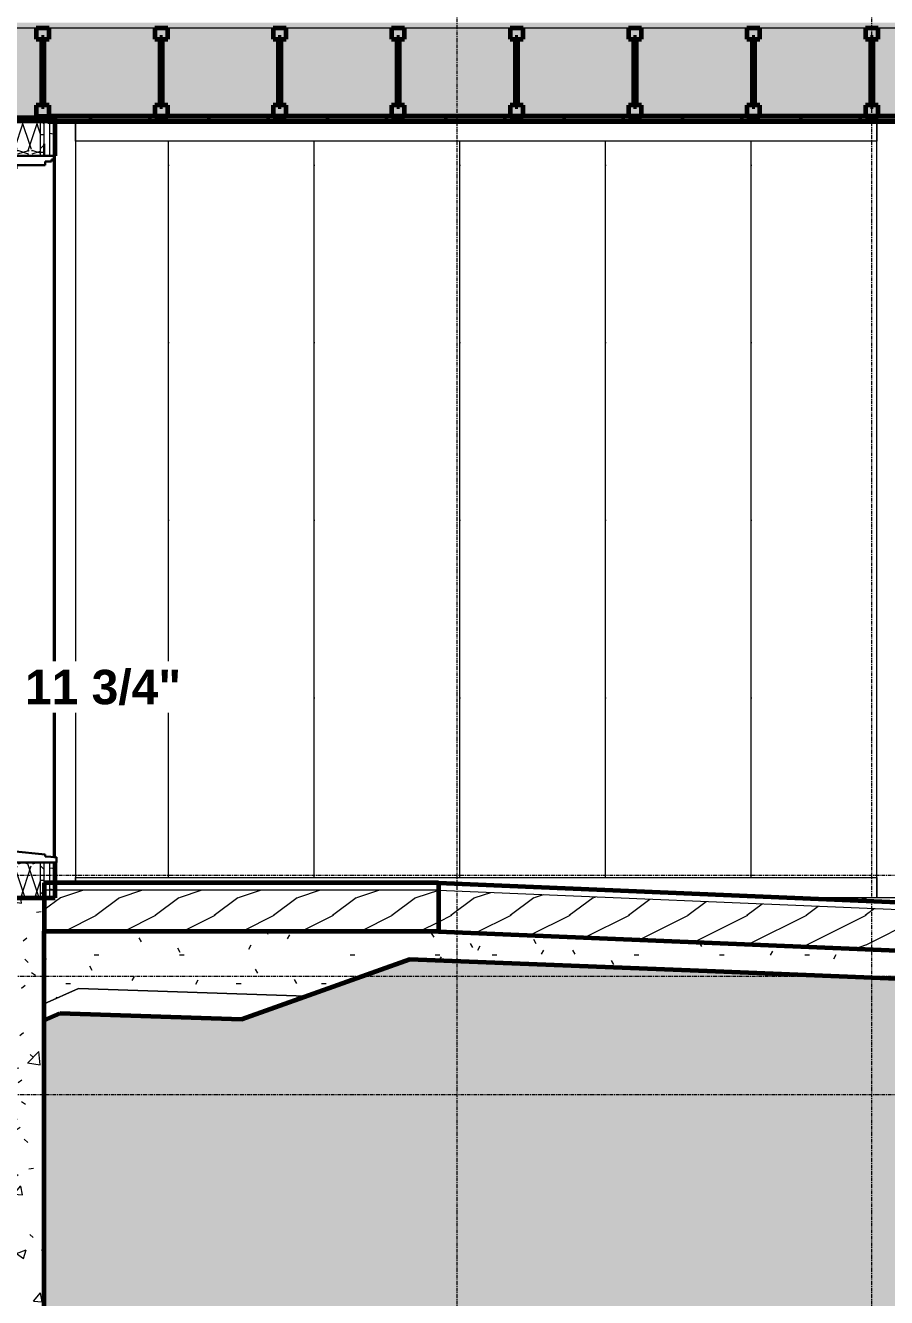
# Model space of a CAD drawing. Header units: inches. Extents: x -3210 to -1935, y -327 to 478.
# Drawn here: x -2328.1 to -2211.8, y -25 to 146.9 of the extents above; entities that cross this region are included whole.
import ezdxf

# ---------------------------------------------------------------- set-up
doc = ezdxf.new("R2010")
doc.units = ezdxf.units.IN
doc.header["$MEASUREMENT"] = 0
doc.linetypes.add('Grid Line 1_2_', pattern=[0.875, 0.5, -0.125, 0.125, -0.125])
for name, color, linetype, lineweight in [('A-CLNG-1', 13, 'Continuous', 60), ('A-CLNG-PATT-1', 13, 'Continuous', 9), ('A-DOOR-1', 31, 'Continuous', 9), ('A-DOOR-FRAM', 31, 'Continuous', 30), ('A-DOOR-FRAM-1', 31, 'Continuous', 9), ('A-DOOR-GLAZ', 31, 'Continuous', 9), ('A-FLOR-1', 192, 'Continuous', 60), ('A-FLOR-LEVL-1', 51, 'Grid Line 1_2_', 9), ('A-FLOR-MCUT', 51, 'Continuous', 18), ('A-FLOR-PATT-1', 8, 'Continuous', 9), ('A-GLAZ-CWMG', 51, 'Continuous', 9), ('A-WALL', 113, 'Continuous', 18), ('A-WALL-1', 113, 'Continuous', 60), ('A-WALL-PATT-1', 111, 'Continuous', 9), ('C-TOPO', 7, 'Continuous', 9), ('C-TOPO-1', 7, 'Continuous', 60), ('G-ANNO-DIMS', 111, 'Continuous', 9), ('S-BEAM', 12, 'Continuous', 9), ('S-BEAM-1', 12, 'Continuous', 60), ('S-FNDN', 32, 'Continuous', 18), ('S-FNDN-1', 32, 'Continuous', 60), ('S-GRID-1', 1, 'Grid Line 1_2_', 9)]:
    doc.layers.add(name, color=color, linetype=linetype, lineweight=lineweight)
doc.styles.add('Arial_B', font='arialbd.ttf', dxfattribs={"height": 4.642857})
pattern_1 = [(0, (-2422.521, 124.937), (15.36, 3.84), [0.634, -10.886, 0.634, -10.886, -61.44]), (0, (-2422.521, 124.937), (15.36, 3.84), [-23.04, 0.634, -22.406, 0.634, -10.886, -26.88]), (0, (-2422.521, 124.937), (15.36, 3.84), [-57.6, 0.634, -7.046, 0.634, -18.566]), (120, (-2416.761, 126.857), (-11.005538, 11.38215), [0.634, -10.886, 0.634, -10.886, -61.44]), (120, (-2416.761, 126.857), (-11.005538, 11.38215), [-23.04, 0.634, -22.406, 0.634, -10.886, -26.88]), (120, (-2416.761, 126.857), (-11.005538, 11.38215), [-57.6, 0.634, -7.046, 0.634, -18.566]), (240, (-2414.841, 134.537), (-4.354462, -15.22215), [0.634, -10.886, 0.634, -10.886, -61.44]), (240, (-2414.841, 134.537), (-4.354462, -15.22215), [-23.04, 0.634, -22.406, 0.634, -10.886, -26.88]), (240, (-2414.841, 134.537), (-4.354462, -15.22215), [-57.6, 0.634, -7.046, 0.634, -18.566])]
pattern_2 = [(0, (-2422.521, 124.937), (0, 2.399), []), (315, (-2422.521, 124.937), (2.398506, 0), [3.393, -3.393]), (45, (-2422.521, 124.937), (2.398506, 0), [3.393, -3.393])]
pattern_3 = [(161.57, (-2422.281, 125.177), (-1.9204512, 0.00015035), [0, -13.661, 1.517, 0]), (18.43, (-2422.761, 125.177), (-1.9204512, -0.00015035), [0, -13.661, 1.517, 0]), (108.43, (-2422.281, 125.177), (0.9599691, -4.80073665), [4.553, -10.625]), (71.57, (-2422.761, 125.177), (0.9599691, 4.80073665), [4.553, -10.625])]
pattern_4 = [(216.87, (-2419.322, 132.934), (23.9897714, 15.993643), [3.998, -35.986]), (206.565, (-2414.524, 130.535), (-7.99708, -7.99662), [8.941, -8.941]), (198.435, (-2414.524, 126.537), (-15.993845, -7.997098), [5.058, -20.23])]

# ---------------------------------------------------------------- blocks, each defined once
blk = doc.blocks.new('Rectangular Mullion - Profile_Polycarbonate_Lower-2249733-BUILDING SECTION - NORTH_SOUTH - LOOKING EAST')
at = {"layer": 'A-GLAZ-CWMG'}
for p, q in [((-2321.34, 31), (-2321.34, 31.75)), ((-2321.34, 31.75), (-2213.09, 31.75)), ((-2213.09, 31.75), (-2213.09, 29))]:
    blk.add_line(p, q, dxfattribs=at)
blk = doc.blocks.new('Rectangular Mullion - Profile_Polycarbonate_Upper and left-2231402-BUILDING SECTION - NORTH_SOUTH - LOOKING EAST')
at = {"layer": 'A-GLAZ-CWMG'}
blk.add_line((-2321.34, 133.87), (-2321.34, 31), dxfattribs=at)
blk = doc.blocks.new('Rectangular Mullion - Profile_Polycarbonate_right-2231403-BUILDING SECTION - NORTH_SOUTH - LOOKING EAST')
at = {"layer": 'A-GLAZ-CWMG'}
for p, q in [((-2213.09, 29), (-2213.09, 133.87)), ((-2210.34, 104.38), (-2210.34, 133.87))]:
    blk.add_line(p, q, dxfattribs=at)
blk = doc.blocks.new('Rectangular Mullion - Profile_Polycarbonate_Upper and left-2249734-BUILDING SECTION - NORTH_SOUTH - LOOKING EAST')
at = {"layer": 'A-GLAZ-CWMG'}
for p, q in [((-2321.34, 131.25), (-2321.34, 133.87)), ((-2213.09, 133.87), (-2213.09, 131.25)), ((-2213.09, 131.25), (-2321.34, 131.25))]:
    blk.add_line(p, q, dxfattribs=at)
blk = doc.blocks.new('Entry Door - 3_ 0-1_8_ x 7_ 11-1_2_-2434871-BUILDING SECTION - NORTH_SOUTH - LOOKING EAST')
at = {"layer": 'A-DOOR-FRAM'}
for p, q in [((-2325.59, 130.87), (-2325.59, 129.25)), ((-2324.27, 129.25), (-2332.15, 129.25)), ((-2332.15, 129.25), (-2332.15, 33.75)), ((-2325.59, 129.59), (-2325.59, 129.25)), ((-2324.27, 34.5), (-2324.27, 129.25)), ((-2332.15, 128.22), (-2329.96, 128.22)), ((-2331.68, 128.22), (-2331.68, 35.44)), ((-2329.96, 127.15), (-2329.96, 128.22)), ((-2329.96, 127.15), (-2329.31, 127.52)), ((-2325.47, 128), (-2329.31, 128)), ((-2329.31, 127.52), (-2329.31, 128)), ((-2325.47, 128), (-2325.47, 128.5)), ((-2324.59, 128.5), (-2325.47, 128.5)), ((-2324.59, 128.5), (-2324.59, 128.77)), ((-2324.59, 128.77), (-2324.27, 128.77)), ((-2329.96, 127.15), (-2329.96, 36.21)), ((-2331.68, 124.37), (-2330.37, 124.37)), ((-2331.68, 124.02), (-2331.22, 123.62)), ((-2331.14, 123.62), (-2331.14, 124.37)), ((-2330.37, 124.37), (-2330.37, 123.62)), ((-2331.22, 123.62), (-2331.14, 123.62)), ((-2330.37, 123.62), (-2330.29, 123.62)), ((-2330.29, 123.62), (-2329.96, 123.74)), ((-2331.22, 44.25), (-2331.68, 43.86)), ((-2331.68, 43.5), (-2330.37, 43.5)), ((-2331.14, 44.25), (-2331.22, 44.25)), ((-2331.14, 43.5), (-2331.14, 44.25)), ((-2330.37, 43.5), (-2330.37, 44.25)), ((-2330.37, 44.25), (-2330.29, 44.25)), ((-2330.29, 44.25), (-2329.96, 44.14)), ((-2329.96, 36.21), (-2330.37, 36.21)), ((-2330.37, 35.44), (-2330.37, 36.21)), ((-2332.15, 35.44), (-2330.37, 35.44)), ((-2332.15, 33.75), (-2332.15, 35.44)), ((-2330.37, 35.91), (-2330.09, 35.91)), ((-2330.09, 35.91), (-2329.93, 35.3)), ((-2329.93, 35.3), (-2325.47, 34.84)), ((-2325.47, 34.84), (-2325.47, 34.58)), ((-2325.47, 34.58), (-2323.94, 34.5)), ((-2323.94, 34.5), (-2324.27, 34.5)), ((-2323.94, 33.75), (-2323.94, 34.5)), ((-2323.94, 34.5), (-2323.94, 33.75)), ((-2332.15, 33.75), (-2323.94, 33.75))]:
    blk.add_line(p, q, dxfattribs=at)
at = {"layer": 'A-DOOR-FRAM-1'}
for p, q in [((-2332.34, 130.75), (-2332.96, 130.75)), ((-2332.96, 130.75), (-2332.96, 33.75)), ((-2332.34, 33.75), (-2332.34, 130.75)), ((-2332.15, 129.12), (-2332.34, 129.12)), ((-2332.34, 129.12), (-2332.34, 33.75)), ((-2332.15, 33.75), (-2332.15, 129.12)), ((-2332.34, 128.5), (-2332.96, 128.5)), ((-2332.15, 128.5), (-2332.34, 128.5)), ((-2332.96, 33.75), (-2332.34, 33.75)), ((-2332.34, 33.75), (-2332.15, 33.75))]:
    blk.add_line(p, q, dxfattribs=at)
at = {"layer": 'A-DOOR-GLAZ'}
for p, q in [((-2331.02, 124.37), (-2331.02, 123.62)), ((-2330.5, 124.37), (-2330.5, 123.62)), ((-2331.14, 44.25), (-2331.14, 123.62)), ((-2331.02, 123.75), (-2330.5, 123.75)), ((-2331.02, 44.25), (-2331.02, 123.62)), ((-2330.5, 44.25), (-2330.5, 123.62)), ((-2330.37, 44.25), (-2330.37, 123.62)), ((-2331.02, 43.5), (-2331.02, 44.25)), ((-2331.02, 44.13), (-2330.5, 44.13)), ((-2330.5, 43.5), (-2330.5, 44.25))]:
    blk.add_line(p, q, dxfattribs=at)
blk = doc.blocks.new('Plywood Web Joist - 11 7_8_ TJI360 _ 16_ O_C_-2000566-BUILDING SECTION - NORTH_SOUTH - LOOKING EAST')
at = {"layer": 'S-BEAM-1'}
for p, q in [((-2118.65, 146.5), (-2118.65, 145)), ((-2116.9, 146.5), (-2118.65, 146.5)), ((-2116.9, 145), (-2116.9, 146.5)), ((-2118.65, 145), (-2117.96, 145)), ((-2117.96, 145), (-2117.96, 145.25)), ((-2117.96, 145.25), (-2117.59, 145.25)), ((-2117.96, 145.25), (-2117.96, 135.9)), ((-2117.59, 145.25), (-2117.96, 145.25)), ((-2117.59, 145.25), (-2117.59, 145)), ((-2117.59, 135.9), (-2117.59, 145.25)), ((-2117.59, 145), (-2116.9, 145)), ((-2117.96, 136.12), (-2118.65, 136.12)), ((-2118.65, 136.12), (-2118.65, 134.62)), ((-2117.96, 135.9), (-2117.96, 136.12)), ((-2117.59, 135.9), (-2117.96, 135.9)), ((-2117.96, 135.9), (-2117.59, 135.9)), ((-2116.9, 136.12), (-2117.59, 136.12)), ((-2117.59, 136.12), (-2117.59, 135.9)), ((-2116.9, 134.62), (-2116.9, 136.12)), ((-2118.65, 134.62), (-2116.9, 134.62))]:
    blk.add_line(p, q, dxfattribs=at)

msp = doc.modelspace()

# ---------------------------------------------------------------- hatches: boundary and pattern name
at = {"layer": 'A-CLNG-PATT-1'}
h = msp.add_hatch(dxfattribs=at)
h.set_pattern_fill('FP_6', color=256, style=0, pattern_type=2)
h.set_pattern_definition(pattern_4)
h.paths.add_polyline_path([(-2129.14362, 133.875), (-2016.33668, 133.875), (-2016.33668, 134.625), (-2325.08668, 134.625), (-2325.08668, 133.875), (-2165.467, 133.875)], flags=0)
at = {"layer": 'A-FLOR-PATT-1'}
h = msp.add_hatch(dxfattribs=at)
h.set_pattern_fill('FP_5', color=256, style=0, pattern_type=2)
h.set_pattern_definition(pattern_2)
h.paths.add_polyline_path([(-2715.33668, 146.5), (-2022.83668, 146.5), (-2022.83668, 147.25), (-2715.33668, 147.25)], flags=0)
h = msp.add_hatch(dxfattribs=at)
h.set_pattern_fill('FP_8', color=256, style=0, pattern_type=2)
h.set_pattern_definition(pattern_3)
h.paths.add_polyline_path([(-2715.33668, 134.625), (-2022.83668, 134.625), (-2022.83668, 146.5), (-2715.33668, 146.5), (-2715.33668, 142.08909)], flags=0)
h = msp.add_hatch(dxfattribs=at)
h.set_pattern_fill('FP_1', color=256, style=0, pattern_type=2)
h.set_pattern_definition(pattern_1)
h.paths.add_polyline_path([(-2419.73062, 134), (-2022.83668, 134), (-2022.83668, 134.625), (-2623.58668, 134.625), (-2623.58668, 134), (-2456.054, 134)], flags=0)
h.paths.add_polyline_path([(-2673.99425, 134), (-2631.83668, 134), (-2631.83668, 134.625), (-2709.08668, 134.625), (-2709.08668, 134)], flags=0)
h = msp.add_hatch(dxfattribs=at)
h.set_pattern_fill('FP_6', color=256, style=0, pattern_type=2)
h.set_pattern_definition(pattern_4)
h.paths.add_polyline_path([(-2310.7605, 24.5), (-2272.33668, 24.5), (-2272.33668, 30), (-2325.58668, 30), (-2325.58668, 24.5)], flags=0)
h = msp.add_hatch(dxfattribs=at)
h.set_pattern_fill('FP_6', color=256, style=0, pattern_type=2)
h.set_pattern_definition(pattern_4)
h.paths.add_polyline_path([(-2042.33668, 14.86936), (-2042.33668, 20.37413), (-2272.33668, 29.95747), (-2272.33668, 24.45269), (-2056.49687, 15.45937)], flags=0)
at = {"layer": 'A-WALL-PATT-1'}
h = msp.add_hatch(dxfattribs=at)
h.set_pattern_fill('FP_8', color=256, style=0, pattern_type=2)
h.set_pattern_definition(pattern_3)
h.paths.add_polyline_path([(-2326.08668, 29), (-2326.08668, 33.75), (-2331.58668, 33.75), (-2331.58668, 29), (-2328.92219, 29)], flags=0)
h.paths.add_polyline_path([(-2331.58668, 129.25), (-2326.08668, 129.25), (-2326.08668, 134.375), (-2331.58668, 134.375)], flags=0)
h = msp.add_hatch(dxfattribs=at)
h.set_pattern_fill('FP_5', color=256, style=0, pattern_type=2)
h.set_pattern_definition(pattern_2)
h.paths.add_polyline_path([(-2325.58668, 29), (-2325.58668, 33.75), (-2326.08668, 33.75), (-2326.08668, 29)], flags=0)
h.paths.add_polyline_path([(-2325.58668, 129.25), (-2325.58668, 134.375), (-2326.08668, 134.375), (-2326.08668, 129.25)], flags=0)
h = msp.add_hatch(dxfattribs=at)
h.set_pattern_fill('FP_14', color=256, style=0, pattern_type=2)
h.set_pattern_definition([(355.236, (-2422.521, 129.017), (-263.999686, 24.001546), [2.89, -286.108]), (11.31, (-2419.641, 128.777), (96.00039, 24.00041), [3.671, -118.705]), (45, (-2416.041, 129.497), (0, 24.0006), [2.715, -31.226]), (46.848, (-2414.121, 131.417), (335.998039, 360.002359), [5.264, -521.098]), (12.995, (-2410.521, 135.257), (-215.999946, -48.00138), [3.202, -316.998]), (0, (-2407.4, 135.977), (24, 24), [6, -18]), (350.538, (-2401.401, 135.977), (-120.00022, 23.99977), [2.92, -143.067]), (354.289, (-2422.521, 135.497), (-215.999717, 24.001433), [2.412, -238.785]), (0, (-2420.12, 135.257), (24, 24), [3.6, -20.4]), (28.301, (-2416.521, 135.257), (263.99984, 144.00082), [3.544, -350.812]), (52.125, (-2413.401, 136.937), (-96.00035, -120.00028), [5.473, -268.169]), (39.289, (-2410.041, 141.257), (144.000322, 119.999016), [3.411, -337.693]), (6.34, (-2407.401, 143.417), (192.000086, 23.999), [4.347, -212.983]), (348.111, (-2403.081, 143.897), (-335.999111, 72.001844), [4.66, -461.336]), (353.29, (-2422.521, 142.937), (216.000198, -24.000742), [4.108, -406.706]), (3.367, (-2418.441, 142.457), (384.000105, 24.003305), [4.087, -404.618]), (33.69, (-2414.361, 142.697), (-47.99962, -24.00016), [4.327, -82.207]), (47.49, (-2410.761, 145.097), (239.998435, 264.001956), [3.907, -386.785]), (14.931, (-2408.121, 147.977), (264.000774, 71.99817), [3.726, -368.854]), (0, (-2404.52, 148.937), (24, 24), [2.88, -21.12]), (347.005, (-2401.641, 148.937), (215.999946, -48.00138), [3.202, -316.998]), (0, (-2415.08, 124.937), (24, 24), [0.063, -23.937]), (223.152, (-2411.721, 128.537), (360.002359, 335.998039), [5.264, -521.098]), (206.565, (-2415.561, 148.937), (-23.99974, -23.9997), [2.147, -51.519]), (188.13, (-2417.481, 147.977), (-144.00022, -23.999654), [3.394, -166.312]), (156.801, (-2420.841, 147.497), (-119.99995, 48.00137), [1.828, -180.951]), (26.565, (-2411.721, 128.537), (23.9997, 23.9997), [2.683, -50.982]), (6.71, (-2409.321, 129.737), (-216.000198, -24.000742), [4.108, -406.706]), (349.875, (-2405.241, 130.217), (407.9992525, -72.00207), [6.826, -675.804]), (349.695, (-2422.521, 126.377), (144.000477, -24.000103), [2.683, -265.645]), (15.524, (-2419.881, 125.897), (-264.000139, -71.999167), [4.484, -443.873]), (42.879, (-2415.561, 127.097), (-311.999011, -288.000354), [4.585, -453.934]), (34.695, (-2412.201, 130.217), (240.000059, 167.999216), [3.795, -375.679]), (9.462, (-2409.081, 132.377), (120.00022, 23.99977), [4.38, -141.607]), (353.418, (-2404.761, 133.097), (-408.0001485, 48.000424), [6.281, -621.859]), (351.87, (-2422.521, 132.377), (-144.00022, 23.99965), [3.394, -166.312]), (11.31, (-2419.161, 131.897), (96.00039, 24.00041), [3.671, -118.705]), (42.51, (-2415.561, 132.617), (-264.001956, -239.998435), [3.907, -386.785]), (45, (-2412.681, 135.257), (0, 24.0006), [4.412, -29.529]), (17.354, (-2409.561, 138.377), (-311.999979, -95.999553), [4.023, -398.29]), (356.633, (-2405.721, 139.577), (-384.000105, 24.003305), [4.087, -404.618]), (342.897, (-2401.641, 139.337), (239.999665, -72.00063), [3.264, -323.171]), (351.254, (-2422.521, 138.377), (168.000296, -23.999242), [3.157, -312.514]), (14.931, (-2419.401, 137.897), (264.000774, 71.99817), [3.726, -368.854]), (32.005, (-2415.801, 138.857), (-120.00072, -71.99934), [4.528, -221.887]), (49.899, (-2411.961, 141.257), (-264.0002635, -311.999605), [5.961, -590.186]), (15.945, (-2408.121, 145.817), (-96.00064, -23.99911), [3.494, -171.228]), (353.991, (-2404.761, 146.777), (240.000235, -24.000218), [4.585, -453.934]), (336.801, (-2400.201, 146.297), (119.99995, -48.00137), [1.828, -180.951]), (350.538, (-2422.521, 145.577), (-120.00022, 23.99977), [2.92, -143.067]), (10.008, (-2419.641, 145.097), (264.00047, 47.999892), [4.143, -410.161]), (37.405, (-2415.561, 145.817), (312.002027, 239.997904), [5.136, -508.486]), (29.055, (-2411.481, 124.937), (167.999253, 96.001016), [2.471, -244.624]), (10.784, (-2409.321, 126.137), (-384.000356, -71.997667), [5.131, -507.931]), (352.875, (-2404.281, 127.097), (-168.000466, 24.00018), [5.805, -187.689])])
h.paths.add_polyline_path([(-2324.08668, 29), (-2324.08668, 33.75), (-2324.83668, 33.75), (-2324.83668, 29)], flags=0)
h.paths.add_polyline_path([(-2324.27418, 129.25), (-2324.08668, 129.25), (-2324.08668, 134.375), (-2324.83668, 134.375), (-2324.83668, 129.25)], flags=0)
h = msp.add_hatch(dxfattribs=at)
h.set_pattern_fill('FP_11', color=256, style=0, pattern_type=2)
h.set_pattern_definition([(90, (-2190.714, 32), (-19.685, 1e-15), [24, 0, 0, 0])])
h.paths.add_polyline_path([(-2321.33668, 31.75), (-2213.08668, 31.75), (-2213.08668, 131.25), (-2321.33668, 131.25), (-2321.33668, 47.91534)], flags=0)
h = msp.add_hatch(dxfattribs=at)
h.set_pattern_fill('FP_9', color=256, style=0, pattern_type=2)
h.set_pattern_definition([(50, (-2422.521, 124.937), (13.77135, -1.20496), [1.44, -15.84]), (355, (-2422.521, 124.937), (-2.6644, 14.4422), [1.152, -12.672]), (100.451, (-2421.373, 124.837), (11.1071, 13.2374), [1.224, -13.462]), (46.184, (-2422.521, 128.777), (20.4913, -3.1779), [2.16, -23.76]), (96.636, (-2420.813, 128.513), (17.9459, 18.7032), [1.836, -20.193]), (351.184, (-2422.52, 128.777), (17.9454, 18.7026), [1.728, -19.008]), (21, (-2420.601, 127.817), (11.4605, -7.73037), [1.44, -15.84]), (326, (-2420.601, 127.817), (4.67135, 13.92315), [1.152, -12.672]), (71.451, (-2419.646, 127.173), (16.1321, 6.19284), [1.224, -13.462]), (37.5, (-2422.521, 124.937), (0.23312, 6.39175), [0.634, -11.885, 0.634, -12.23, -12.72]), (37.5, (-2422.521, 124.937), (0.23312, 6.39175), [-25.382, 0.634, -12.086]), (7.5, (-2422.521, 124.937), (5.05073, 7.57304), [0.634, -6.701, 0.634, -11.597, -4.848]), (7.5, (-2422.521, 124.937), (5.05073, 7.57304), [-19.565, 0.634, -4.214]), (327.5, (-2426.802, 124.937), (10.24958, -0.43289), [0.634, -4.166, 0.634, -14.342, -19.872]), (327.5, (-2426.802, 124.937), (10.24958, -0.43289), [-19.776, 0.634, -19.238]), (317.5, (-2428.722, 124.937), (11.1974, 1.92214), [0.634, -5.606, 0.634, -9.312, -14.112]), (317.5, (-2428.722, 124.937), (11.1974, 1.92214), [-16.186, 0.634, -13.478])])
h.paths.add_polyline_path([(-2325.58668, -95.375), (-2325.58668, 29), (-2332.33668, 29), (-2332.33668, 20.125), (-2335.58668, 20.125), (-2335.58668, -95.375)], flags=0)
h = msp.add_hatch(dxfattribs=at)
h.set_pattern_fill('FP_1', color=256, style=0, pattern_type=2)
h.set_pattern_definition(pattern_1)
h.paths.add_polyline_path([(-2325.58668, 14.66834), (-2320.94458, 16.73367), (-2290.20828, 15.68358), (-2276.19868, 20.67594), (-2210.33668, 18.09311), (-2210.33668, 21.86936), (-2272.33668, 24.45269), (-2272.33668, 24.5), (-2325.58668, 24.5), (-2325.58668, 16.73367)], flags=0)
h.paths.add_polyline_path([(-2210.33668, 28.375), (-2210.33668, 29), (-2225.33668, 29)], flags=0)
at = {"layer": 'C-TOPO'}
msp.add_hatch(color=256, dxfattribs=at).paths.add_polyline_path([(-2140.44602, -196.93641), (-2042.33668, -196.93641), (-2042.33668, 14.86936), (-2180.08237, 20.60876), (-2197.03922, 17.57162), (-2276.19929, 20.67594), (-2298.9359, 12.57328), (-2323.44186, 13.41051), (-2325.58668, 12.45627), (-2325.58668, -95.375), (-2295.58668, -95.375), (-2295.58668, -109.375), (-2326.33668, -109.375), (-2326.33668, -196.93641), (-2157.01641, -196.93641)], flags=0)

# ---------------------------------------------------------------- linework, layer by layer
at = {"layer": 'A-CLNG-1'}
for p, q in [((-2022.83668, 134.625), (-2325.08668, 134.625)), ((-2325.08668, 134.625), (-2325.08668, 133.875)), ((-2325.08668, 133.875), (-2016.33668, 133.875))]:
    msp.add_line(p, q, dxfattribs=at)
at = {"layer": 'A-FLOR-1'}
for p, q in [((-2623.58668, 134), (-2022.83668, 134)), ((-2272.33668, 31), (-2325.58668, 31)), ((-2325.58668, 31), (-2325.58668, 24.5)), ((-2272.33668, 31), (-2272.33668, 24.45269)), ((-2042.33668, 21.375), (-2272.33668, 30.95833)), ((-2325.58668, 24.5), (-2272.33668, 24.5)), ((-2272.33668, 24.45269), (-2042.33668, 14.86936))]:
    msp.add_line(p, q, dxfattribs=at)
at = {"layer": 'A-FLOR-LEVL-1'}
for p, q in [((-1935.47917, 32), (-3194.57025, 32)), ((-1935.47917, 18.375), (-3194.57025, 18.375)), ((-1935.47917, 2.375), (-3194.57025, 2.375))]:
    msp.add_line(p, q, dxfattribs=at)
at = {"layer": 'A-FLOR-MCUT'}
for p, q in [((-2022.83668, 146.5), (-2715.33668, 146.5)), ((-2325.08668, 134.625), (-2709.08668, 134.625)), ((-2272.33668, 30), (-2325.58668, 30)), ((-2042.33668, 20.37413), (-2272.33668, 29.95747))]:
    msp.add_line(p, q, dxfattribs=at)
at = {"layer": 'A-WALL'}
for p, q in [((-2326.08668, 129.25), (-2326.08668, 134.375)), ((-2325.58668, 129.25), (-2325.58668, 134.375)), ((-2324.83668, 129.25), (-2324.83668, 134.375)), ((-2324.08668, 129.25), (-2324.08668, 34.498)), ((-2326.08668, 29), (-2326.08668, 33.75)), ((-2325.58668, 31), (-2325.58668, 33.75)), ((-2324.83668, 29), (-2324.83668, 33.75))]:
    msp.add_line(p, q, dxfattribs=at)
at = {"layer": 'A-WALL-1'}
for p, q in [((-2324.08668, 134.375), (-2332.33668, 134.375)), ((-2324.08668, 129.25), (-2324.08668, 134.375)), ((-2324.27418, 129.25), (-2324.08668, 129.25)), ((-2324.08668, 29), (-2324.08668, 33.75)), ((-2332.33668, 29), (-2324.08668, 29))]:
    msp.add_line(p, q, dxfattribs=at)
at = {"layer": 'C-TOPO'}
for p, q in [((-2276.19928, 20.67596), (-2298.93604, 12.57327)), ((-2276.19928, 20.67596), (-2234.89087, 19.05602)), ((-2234.89087, 19.05602), (-2197.03912, 17.57164)), ((-2320.94458, 16.73367), (-2325.58668, 14.66834)), ((-2325.58668, 14.66834), (-2320.94458, 16.73367)), ((-2320.94458, 16.73367), (-2325.58668, 14.66834)), ((-2290.20828, 15.68358), (-2320.94458, 16.73367)), ((-2320.94458, 16.73367), (-2290.20828, 15.68358)), ((-2290.20828, 15.68358), (-2320.94458, 16.73367)), ((-2323.44196, 13.41051), (-2325.58668, 12.45627)), ((-2298.93604, 12.57327), (-2323.44196, 13.41051)), ((-2298.93604, 12.57327), (-2298.65097, 12.60464))]:
    msp.add_line(p, q, dxfattribs=at)
at = {"layer": 'C-TOPO-1'}
for p, q in [((-2298.9359, 12.57328), (-2276.19929, 20.67594)), ((-2276.19929, 20.67594), (-2234.8908, 19.05599)), ((-2234.8908, 19.05599), (-2197.03922, 17.57162)), ((-2325.58668, 12.45627), (-2323.44196, 13.41047)), ((-2323.44186, 13.41051), (-2298.9359, 12.57328))]:
    msp.add_line(p, q, dxfattribs=at)
at = {"layer": 'S-FNDN'}
msp.add_line((-2210.33668, 29), (-2225.33668, 29), dxfattribs=at)
at = {"layer": 'S-FNDN-1'}
msp.add_line((-2325.58668, -95.375), (-2325.58668, 24.5), dxfattribs=at)
at = {"layer": 'S-GRID-1'}
for p, q in [((-2269.77418, -165.07357), (-2269.77418, 454.14485)), ((-2213.77418, -165.07357), (-2213.77418, 454.14485))]:
    msp.add_line(p, q, dxfattribs=at)

# ---------------------------------------------------------------- block references
at = {"layer": 'A-DOOR-1'}
msp.add_blockref('Entry Door - 3_ 0-1_8_ x 7_ 11-1_2_-2434871-BUILDING SECTION - NORTH_SOUTH - LOOKING EAST', (0, 0), dxfattribs=at)
at = {"layer": 'A-GLAZ-CWMG'}
for name in ['Rectangular Mullion - Profile_Polycarbonate_Upper and left-2231402-BUILDING SECTION - NORTH_SOUTH - LOOKING EAST', 'Rectangular Mullion - Profile_Polycarbonate_Upper and left-2249734-BUILDING SECTION - NORTH_SOUTH - LOOKING EAST', 'Rectangular Mullion - Profile_Polycarbonate_right-2231403-BUILDING SECTION - NORTH_SOUTH - LOOKING EAST', 'Rectangular Mullion - Profile_Polycarbonate_Lower-2249733-BUILDING SECTION - NORTH_SOUTH - LOOKING EAST']:
    msp.add_blockref(name, (0, 0), dxfattribs=at)
at = {"layer": 'S-BEAM'}
for p in [(-208, 0), (-192, 0), (-176, 0), (-160, 0), (-144, 0), (-128, 0), (-112, 0), (-96, 0)]:
    msp.add_blockref('Plywood Web Joist - 11 7_8_ TJI360 _ 16_ O_C_-2000566-BUILDING SECTION - NORTH_SOUTH - LOOKING EAST', p, dxfattribs=at)

# ---------------------------------------------------------------- next in the draw order: texts
at = {"layer": 'G-ANNO-DIMS', "insert": (-2339.10462, 59.79825), "char_height": 4.6428571, "width": 37.2430416, "attachment_point": 1, "line_spacing_factor": 0.941778, "style": 'Arial_B', "bg_fill": 3, "box_fill_scale": 1.25, "bg_fill_color": 256, "bg_fill_true_color": 13158600, "bg_fill_transparency": 0}
msp.add_mtext('3\' - 11 3/4"', dxfattribs=at)

doc.saveas('drawing.dxf')
